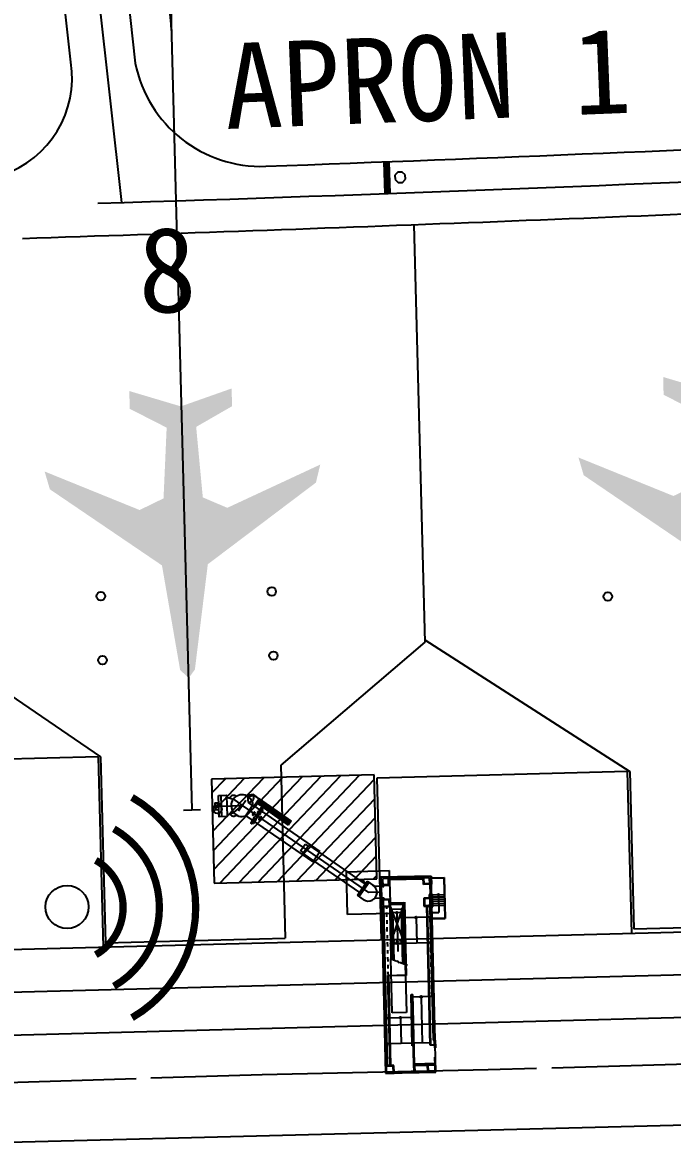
# Model space of a CAD drawing. Header units: millimetres. Extents: x 1358 to 1865, y 706 to 1003.
# Drawn here: x 1646.73 to 1665.3, y 808.61 to 840.71 of the extents above; entities that cross this region are included whole.
import ezdxf
from ezdxf.enums import TextEntityAlignment as Align

# ---------------------------------------------------------------- set-up
doc = ezdxf.new("R2010")
doc.units = ezdxf.units.MM
for name, pattern in [('DASHDOT2', [0.5, 0.25, -0.125, 0, -0.125]), ('HIDDEN', [9.525, 6.35, -3.175]), ('HIDDEN2', [4.7625, 3.175, -1.5875])]:
    doc.linetypes.add(name, pattern=pattern)
doc.layers.add('建築', color=7, linetype='Continuous')
doc.styles.add('E1', font='romans.shx', dxfattribs={"width": 0.8})
doc.styles.add('細明體', font='')
doc.styles.get('細明體').set_extended_font_data('細明體')

msp = doc.modelspace()

# ---------------------------------------------------------------- hatches: boundary and pattern name
at = {"layer": '建築', "ltscale": 1000}
for points in [[(1666.73, 822.377), (1666.487, 822.61), (1665.967, 825.597), (1662.764, 827.773), (1662.614, 828.281), (1665.329, 827.18), (1666.013, 827.513), (1666.102, 829.535), (1665.047, 830.073), (1665.035, 830.581), (1666.508, 830.143), (1667.957, 830.655), (1667.971, 830.147), (1666.944, 829.557), (1667.135, 827.541), (1667.835, 827.243), (1670.49, 828.48), (1670.367, 827.965), (1667.277, 825.63), (1666.909, 822.621)], [(1651.475, 821.975), (1651.232, 822.209), (1650.713, 825.196), (1647.509, 827.372), (1647.36, 827.88), (1650.074, 826.779), (1650.758, 827.112), (1650.847, 829.134), (1649.792, 829.672), (1649.78, 830.18), (1651.253, 829.741), (1652.703, 830.253), (1652.716, 829.746), (1651.69, 829.155), (1651.88, 827.14), (1652.58, 826.842), (1655.236, 828.078), (1655.112, 827.563), (1652.023, 825.229), (1651.654, 822.22)]]:
    msp.add_hatch(color=256, dxfattribs=at).paths.add_polyline_path(points)

# ---------------------------------------------------------------- linework, layer by layer
at = {"color": 1, "const_width": 0.207}
for points in [[(1649.857, 812.269, 0.578217), (1649.857, 818.566, 0.578217)], [(1649.339, 813.168, 0.578217), (1649.339, 817.667, 0.578217)], [(1648.822, 814.067, 0.578217), (1648.822, 816.768, -4.661737)]]:
    msp.add_lwpolyline(points, format="xyb", dxfattribs=at)
at = {"color": 1}
msp.add_circle((1648.001, 815.433), 0.616, dxfattribs=at)
at = {"layer": '建築', "ltscale": 1000}
for p, q in [((1641.448, 908.08, -0.309), (1649.557, 835.567, -0.309)), ((1649.353, 844.96, -0.309), (1649.95, 839.549, -0.309)), ((1648.11, 839.579, -0.309), (1647.526, 844.867, -0.309)), ((1650.978, 840.706, -0.309), (1651.57, 818.209, -0.309)), ((1657.049, 836.737, -0.309), (1657.083, 835.82, -0.309)), ((1657.066, 836.737, -0.309), (1657.091, 835.821, -0.309)), ((1657.078, 836.737, -0.309), (1657.103, 835.821, -0.309)), ((1657.091, 836.737, -0.309), (1657.115, 835.822, -0.309)), ((1657.103, 836.738, -0.309), (1657.127, 835.822, -0.309)), ((1657.115, 836.738, -0.309), (1657.139, 835.823, -0.309)), ((1657.127, 836.738, -0.309), (1657.152, 835.823, -0.309)), ((1657.139, 836.739, -0.309), (1657.164, 835.823, -0.309)), ((1657.152, 836.739, -0.309), (1657.176, 835.824, -0.309)), ((1657.164, 836.74, -0.309), (1657.188, 835.824, -0.309)), ((1657.176, 836.74, -0.309), (1657.2, 835.825, -0.309)), ((1657.188, 836.741, -0.309), (1657.213, 835.825, -0.309)), ((1657.2, 836.741, -0.309), (1657.225, 835.826, -0.309)), ((1657.2, 836.741, -0.309), (1657.225, 835.826, -0.309)), ((1657.455, 836.436, -0.309), (1657.371, 836.347, -0.309)), ((1657.455, 836.436, -0.309), (1657.371, 836.347, -0.309)), ((1657.371, 836.347, -0.309), (1657.374, 836.225, -0.309)), ((1657.371, 836.347, -0.309), (1657.374, 836.225, -0.309)), ((1657.374, 836.225, -0.309), (1657.463, 836.141, -0.309)), ((1657.374, 836.225, -0.309), (1657.463, 836.141, -0.309)), ((1657.577, 836.439, -0.309), (1657.455, 836.436, -0.309)), ((1657.577, 836.439, -0.309), (1657.455, 836.436, -0.309)), ((1657.666, 836.355, -0.309), (1657.577, 836.439, -0.309)), ((1657.666, 836.355, -0.309), (1657.577, 836.439, -0.309)), ((1657.585, 836.144, -0.309), (1657.669, 836.233, -0.309)), ((1657.585, 836.144, -0.309), (1657.669, 836.233, -0.309)), ((1657.669, 836.233, -0.309), (1657.666, 836.355, -0.309)), ((1657.669, 836.233, -0.309), (1657.666, 836.355, -0.309)), ((1657.463, 836.141, -0.309), (1657.585, 836.144, -0.309)), ((1657.463, 836.141, -0.309), (1657.585, 836.144, -0.309)), ((1657.908, 834.935, -0.309), (1658.222, 822.999, -0.309)), ((1658.22, 823.072, -0.309), (1664.082, 819.305, -0.309)), ((1658.222, 822.999, -0.309), (1654.105, 819.483, -0.309)), ((1644.676, 822.643, -0.309), (1648.961, 819.725, -0.309)), ((1648.888, 819.723, -0.309), (1645.113, 819.624, -0.309)), ((1648.888, 819.723, -0.309), (1649.031, 814.287, -0.309)), ((1648.961, 819.725, -0.309), (1649.101, 814.411, -0.309)), ((1656.775, 819.209, -0.309), (1652.13, 819.087, -0.309)), ((1654.105, 819.483, -0.309), (1654.235, 814.546, -0.309)), ((1656.853, 816.239, -0.309), (1656.775, 819.209, -0.309)), ((1664.008, 819.303, -0.309), (1656.851, 819.115, -0.309)), ((1664.008, 819.303, -0.309), (1664.13, 814.684, -0.309)), ((1664.082, 819.305, -0.309), (1664.2, 814.808, -0.309)), ((1652.13, 819.087, -0.309), (1652.208, 816.116, -0.309)), ((1656.851, 819.115, -0.309), (1656.972, 814.496, -0.309)), ((1651.326, 818.202, 2.141), (1651.814, 818.215, 2.141)), ((1630.525, 813.8, -0.309), (1719.397, 816.137, -0.309)), ((1652.208, 816.116, -0.309), (1656.853, 816.239, -0.309)), ((1638.132, 812.779, -0.309), (1719.429, 814.917, -0.309)), ((1664.2, 814.808, -0.309), (1669.645, 814.951, -0.309)), ((1649.101, 814.411, -0.309), (1654.235, 814.546, -0.309)), ((1612.819, 810.892, -0.309), (1719.079, 813.687, -0.309)), ((1667.836, 810.999, 1.662), (1661.856, 810.826, 1.662)), ((1653.572, 810.633, 1.662), (1650.397, 810.536, 1.662)), ((1660.036, 810.774, 1.662), (1653.572, 810.633, 1.662)), ((1661.413, 810.814, 1.662), (1660.036, 810.774, 1.662)), ((1649.973, 810.522, 1.662), (1644.519, 810.355, 1.662)), ((1642.187, 808.609, 3.228), (1676.868, 809.484, 3.228))]:
    msp.add_line(p, q, dxfattribs=at)
at = {"layer": '建築', "linetype": 'Continuous', "ltscale": 1000}
for p, q in [((1653.468, 816.149, -0.309), (1656.36, 819.198, -0.309)), ((1652.14, 818.692, -0.309), (1652.524, 819.097, -0.309)), ((1652.154, 818.144, -0.309), (1653.072, 819.112, -0.309)), ((1652.169, 817.596, -0.309), (1653.62, 819.126, -0.309)), ((1652.183, 817.048, -0.309), (1654.168, 819.141, -0.309)), ((1652.198, 816.5, -0.309), (1654.716, 819.155, -0.309)), ((1652.372, 816.121, -0.309), (1655.264, 819.169, -0.309)), ((1652.92, 816.135, -0.309), (1655.812, 819.184, -0.309)), ((1654.015, 816.164, -0.309), (1656.779, 819.076, -0.309)), ((1654.563, 816.178, -0.309), (1656.793, 818.528, -0.309)), ((1655.111, 816.193, -0.309), (1656.807, 817.98, -0.309)), ((1655.659, 816.207, -0.309), (1656.822, 817.432, -0.309)), ((1656.207, 816.222, -0.309), (1656.836, 816.885, -0.309)), ((1656.755, 816.236, -0.309), (1656.851, 816.337, -0.309))]:
    msp.add_line(p, q, dxfattribs=at)
at = {"layer": '建築', "linetype": 'HIDDEN'}
for p, q in [((1652.396, 818.621, 2.141), (1652.412, 818.01, 2.141)), ((1655.987, 816.44, 4.478), (1657.207, 816.472, 4.478)), ((1656.019, 815.219, 4.478), (1655.987, 816.44, 4.478)), ((1658.409, 816.316, 4.478), (1656.969, 816.282, 4.478)), ((1657.207, 816.472, 4.478), (1657.239, 815.251, 4.478)), ((1658.542, 810.715, 4.478), (1658.409, 816.316, 4.478)), ((1656.969, 816.282, 4.478), (1657.102, 810.68, 4.478)), ((1657.239, 815.251, 4.478), (1656.019, 815.219, 4.478)), ((1657.102, 810.68, 4.478), (1658.542, 810.715, 4.478))]:
    msp.add_line(p, q, dxfattribs=at)
at = {"layer": '建築'}
for p, q in [((1652.558, 818.573, 2.141), (1652.757, 818.512, 2.141)), ((1653.183, 818.625, 2.141), (1653.163, 818.597, 2.141)), ((1653.34, 818.626, 2.141), (1653.169, 818.592, 2.141)), ((1653.181, 818.418, 2.141), (1653.169, 818.592, 2.141)), ((1653.187, 818.618, 2.141), (1653.17, 818.593, 2.141)), ((1653.341, 818.618, 2.141), (1653.181, 818.586, 2.141)), ((1653.325, 818.65, 2.141), (1653.183, 818.625, 2.141)), ((1653.187, 818.618, 2.141), (1653.323, 818.641, 2.141)), ((1653.491, 818.523, 2.141), (1653.323, 818.641, 2.141)), ((1653.495, 818.529, 2.141), (1653.325, 818.65, 2.141)), ((1653.341, 818.618, 2.141), (1653.34, 818.626, 2.141)), ((1652.148, 818.309, 2.141), (1653.003, 818.331, 2.141)), ((1652.224, 818.408, 2.141), (1652.342, 818.412, 2.141)), ((1652.224, 818.408, 2.141), (1652.233, 818.213, 2.141)), ((1652.757, 818.512, 2.141), (1653.003, 818.331, 2.141)), ((1652.776, 818.141, 2.141), (1653.003, 818.331, 2.141)), ((1652.899, 818.18, 2.141), (1653.107, 818.482, 2.141)), ((1653.003, 818.331, 2.141), (1656.613, 815.846, 4.478)), ((1653.105, 818.038, 2.141), (1653.313, 818.34, 2.141)), ((1653.338, 818.307, 2.141), (1653.181, 818.418, 2.141)), ((1653.313, 818.34, 2.274), (1655.228, 817.022, 3.514)), ((1653.495, 818.529, 2.141), (1653.338, 818.307, 2.141)), ((1653.527, 818.497, 2.141), (1653.458, 818.399, 2.141)), ((1653.56, 818.474, 2.141), (1653.491, 818.376, 2.141)), ((1653.593, 818.451, 2.141), (1653.523, 818.352, 2.141)), ((1653.625, 818.428, 2.141), (1653.556, 818.329, 2.141)), ((1653.658, 818.404, 2.141), (1653.589, 818.306, 2.141)), ((1653.691, 818.381, 2.141), (1653.621, 818.283, 2.141)), ((1653.724, 818.358, 2.141), (1653.654, 818.26, 2.141)), ((1653.756, 818.335, 2.141), (1653.687, 818.237, 2.141)), ((1653.789, 818.312, 2.141), (1653.72, 818.214, 2.141)), ((1653.822, 818.289, 2.141), (1653.752, 818.19, 2.141)), ((1653.855, 818.265, 2.141), (1653.785, 818.167, 2.141)), ((1653.887, 818.242, 2.141), (1653.818, 818.144, 2.141)), ((1652.233, 818.213, 2.141), (1652.342, 818.216, 2.141)), ((1653.105, 818.038, 2.274), (1655.02, 816.72, 3.514)), ((1653.268, 817.919, 2.141), (1653.261, 817.909, 2.141)), ((1653.268, 817.919, 2.141), (1653.373, 817.845, 2.141)), ((1653.322, 818.107, 2.141), (1653.298, 818.074, 2.141)), ((1653.3, 818.063, 2.141), (1653.314, 818.054, 2.141)), ((1653.327, 817.976, 2.141), (1653.318, 817.963, 2.141)), ((1653.353, 817.928, 2.141), (1653.32, 817.951, 2.141)), ((1653.322, 818.107, 2.141), (1653.345, 818.14, 2.141)), ((1653.325, 818.056, 2.141), (1653.371, 818.121, 2.141)), ((1653.404, 817.932, 2.141), (1653.338, 817.978, 2.141)), ((1653.353, 817.928, 2.141), (1653.385, 817.905, 2.141)), ((1653.369, 818.133, 2.141), (1653.356, 818.142, 2.141)), ((1653.397, 817.907, 2.141), (1653.406, 817.92, 2.141)), ((1653.456, 818.159, 2.141), (1653.447, 818.146, 2.141)), ((1653.449, 818.135, 2.141), (1653.515, 818.089, 2.141)), ((1653.5, 818.138, 2.141), (1653.467, 818.161, 2.141)), ((1653.48, 818.221, 2.141), (1653.486, 818.229, 2.141)), ((1653.48, 818.221, 2.141), (1653.585, 818.148, 2.141)), ((1653.528, 818.011, 2.141), (1653.482, 817.945, 2.141)), ((1653.484, 817.934, 2.141), (1653.497, 817.925, 2.141)), ((1653.591, 818.155, 2.141), (1653.486, 818.229, 2.141)), ((1653.5, 818.138, 2.141), (1653.533, 818.115, 2.141)), ((1653.531, 817.959, 2.141), (1653.508, 817.927, 2.141)), ((1653.526, 818.091, 2.141), (1653.535, 818.104, 2.141)), ((1653.531, 817.959, 2.141), (1653.554, 817.992, 2.141)), ((1653.553, 818.003, 2.141), (1653.539, 818.013, 2.141)), ((1653.585, 818.148, 2.141), (1653.591, 818.155, 2.141)), ((1653.92, 818.219, 2.141), (1653.851, 818.121, 2.141)), ((1653.953, 818.196, 2.141), (1653.883, 818.098, 2.141)), ((1653.986, 818.173, 2.141), (1653.916, 818.075, 2.141)), ((1654.018, 818.15, 2.141), (1653.949, 818.051, 2.141)), ((1654.051, 818.127, 2.141), (1653.982, 818.028, 2.141)), ((1654.084, 818.103, 2.141), (1654.014, 818.005, 2.141)), ((1653.261, 817.909, 2.141), (1653.366, 817.835, 2.141)), ((1653.373, 817.845, 2.141), (1653.366, 817.835, 2.141)), ((1654.675, 817.037, 3.514), (1654.808, 817.23, 3.514)), ((1654.675, 817.037, 3.266), (1654.756, 816.982, 3.318)), ((1654.739, 816.958, 3.514), (1654.905, 817.199, 3.514)), ((1654.739, 816.958, 3.318), (1656.354, 815.846, 4.364)), ((1654.808, 817.23, 3.266), (1654.889, 817.175, 3.318)), ((1654.905, 817.199, 3.318), (1656.523, 816.086, 4.365)), ((1655.02, 816.72, 3.514), (1655.228, 817.022, 3.514)), ((1656.969, 816.282, 4.478), (1658.409, 816.316, 4.478)), ((1658.409, 816.316, 4.478), (1658.415, 816.085, 4.478)), ((1656.298, 815.767, 4.478), (1656.58, 816.167, 4.478)), ((1656.596, 816.156, 4.478), (1656.314, 815.756, 4.478)), ((1656.629, 816.133, 4.478), (1656.346, 815.733, 4.478)), ((1656.417, 816.197, 4.336), (1656.408, 816.183, 4.336)), ((1656.422, 816.174, 4.336), (1656.408, 816.183, 4.336)), ((1656.431, 816.189, 4.336), (1656.417, 816.197, 4.336)), ((1656.422, 816.174, 4.336), (1656.431, 816.189, 4.336)), ((1656.446, 816.153, 4.336), (1656.422, 816.174, 4.336)), ((1656.461, 816.177, 4.336), (1656.431, 816.189, 4.336)), ((1656.461, 816.177, 4.336), (1656.446, 816.153, 4.336)), ((1656.446, 816.153, 4.336), (1656.464, 816.143, 4.336)), ((1656.456, 816.129, 4.336), (1656.479, 816.167, 4.336)), ((1656.461, 816.177, 4.336), (1656.499, 816.154, 4.336)), ((1656.499, 816.154, 4.336), (1656.477, 816.117, 4.336)), ((1656.58, 816.167, 4.478), (1656.77, 816.033, 4.478)), ((1656.975, 816.026, 4.478), (1656.784, 816.021, 4.478)), ((1656.975, 816.02, 4.478), (1656.969, 816.282, 4.478)), ((1657.024, 816.021, 4.478), (1656.975, 816.02, 4.478)), ((1656.975, 816.02, 4.478), (1656.983, 815.69, 4.478)), ((1656.975, 816.02, 4.478), (1656.983, 815.69, 4.478)), ((1658.362, 816.267, 4.478), (1657.019, 816.235, 4.478)), ((1657.019, 816.235, 4.478), (1657.024, 816.021, 4.478)), ((1657.023, 816.071, 4.478), (1657.186, 816.075, 4.478)), ((1657.023, 816.052, 4.478), (1657.206, 816.056, 4.478)), ((1657.024, 816.041, 4.478), (1657.029, 816.041, 4.478)), ((1657.024, 816.021, 4.478), (1657.049, 816.022, 4.478)), ((1657.029, 816.041, 4.478), (1657.028, 816.052, 4.478)), ((1657.049, 816.022, 4.478), (1657.048, 816.052, 4.478)), ((1657.186, 816.075, 4.478), (1657.183, 816.239, 4.478)), ((1657.202, 816.234, 4.478), (1658.179, 816.257, 4.478)), ((1657.206, 816.056, 4.478), (1657.202, 816.239, 4.478)), ((1657.203, 816.215, 4.478), (1658.179, 816.238, 4.478)), ((1658.183, 816.079, 4.478), (1658.178, 816.262, 4.478)), ((1658.366, 816.083, 4.478), (1658.183, 816.079, 4.478)), ((1658.202, 816.099, 4.478), (1658.198, 816.263, 4.478)), ((1658.365, 816.103, 4.478), (1658.202, 816.099, 4.478)), ((1658.366, 816.083, 4.478), (1658.362, 816.267, 4.478)), ((1658.415, 816.085, 4.478), (1658.366, 816.083, 4.478)), ((1658.366, 816.083, 4.478), (1658.373, 815.791, 4.478)), ((1658.41, 816.268, 4.478), (1658.776, 816.276, 4.478)), ((1658.411, 816.255, 4.478), (1658.765, 816.264, 4.478)), ((1658.765, 816.264, 4.478), (1658.792, 815.117, 4.478)), ((1658.776, 816.276, 4.478), (1658.804, 815.105, 4.478)), ((1656.472, 815.645, 4.478), (1656.298, 815.767, 4.478)), ((1656.979, 815.855, 4.478), (1656.613, 815.846, 4.478)), ((1656.984, 815.684, 4.478), (1656.793, 815.679, 4.478)), ((1656.983, 815.69, 4.478), (1657.032, 815.692, 4.478)), ((1656.989, 815.428, 4.478), (1656.983, 815.69, 4.478)), ((1657.032, 815.692, 4.478), (1657.037, 815.478, 4.478)), ((1657.032, 815.692, 4.478), (1657.056, 815.692, 4.478)), ((1657.032, 815.672, 4.478), (1657.037, 815.672, 4.478)), ((1657.033, 815.661, 4.478), (1657.216, 815.665, 4.478)), ((1657.037, 815.672, 4.478), (1657.038, 815.661, 4.478)), ((1657.056, 815.692, 4.478), (1657.057, 815.662, 4.478)), ((1657.216, 815.665, 4.478), (1657.221, 815.433, 4.478)), ((1658.375, 815.693, 4.478), (1658.192, 815.689, 4.478)), ((1658.192, 815.689, 4.478), (1658.198, 815.457, 4.478)), ((1658.376, 815.673, 4.478), (1658.212, 815.67, 4.478)), ((1658.212, 815.67, 4.478), (1658.217, 815.477, 4.478)), ((1658.373, 815.791, 4.478), (1658.348, 815.79, 4.478)), ((1658.348, 815.79, 4.478), (1658.351, 815.692, 4.478)), ((1658.373, 815.771, 4.478), (1658.368, 815.771, 4.478)), ((1658.368, 815.771, 4.478), (1658.37, 815.693, 4.478)), ((1658.373, 815.791, 4.478), (1658.422, 815.792, 4.478)), ((1658.379, 815.51, 4.478), (1658.373, 815.791, 4.478)), ((1658.422, 815.792, 4.478), (1658.429, 815.462, 4.478)), ((1658.446, 815.792, 4.478), (1658.434, 815.792, 4.478)), ((1658.434, 815.792, 4.478), (1658.442, 815.45, 4.478)), ((1658.454, 815.438, 4.478), (1658.446, 815.792, 4.478)), ((1658.446, 815.78, 4.478), (1658.776, 815.788, 4.478)), ((1658.448, 815.719, 4.478), (1658.777, 815.727, 4.478)), ((1658.449, 815.658, 4.478), (1658.779, 815.666, 4.478)), ((1658.611, 815.784, 4.478), (1658.623, 815.278, 4.478)), ((1657.05, 815.429, 4.478), (1656.989, 815.428, 4.478)), ((1657.05, 815.429, 4.478), (1656.989, 815.428, 4.478)), ((1656.989, 815.428, 4.478), (1657.05, 815.429, 4.478)), ((1656.989, 815.428, 4.478), (1657.096, 810.949, 4.478)), ((1656.99, 815.413, 4.478), (1657.051, 815.415, 4.478)), ((1657.033, 815.642, 4.478), (1657.197, 815.645, 4.478)), ((1657.037, 815.478, 4.478), (1657.049, 815.478, 4.478)), ((1657.049, 815.478, 4.478), (1657.05, 815.429, 4.478)), ((1657.201, 815.453, 4.478), (1657.05, 815.449, 4.478)), ((1657.221, 815.433, 4.478), (1657.05, 815.429, 4.478)), ((1657.157, 810.95, 4.478), (1657.05, 815.429, 4.478)), ((1657.197, 815.645, 4.478), (1657.201, 815.453, 4.478)), ((1657.241, 815.495, 4.478), (1657.22, 815.495, 4.478)), ((1657.246, 815.268, 4.478), (1657.241, 815.495, 4.478)), ((1657.263, 815.364, 4.478), (1657.244, 815.364, 4.478)), ((1657.263, 815.364, 4.478), (1657.244, 815.364, 4.478)), ((1657.297, 813.932, 4.478), (1657.262, 815.393, 4.478)), ((1657.283, 815.393, 4.478), (1657.262, 815.393, 4.478)), ((1657.283, 815.393, 4.478), (1657.262, 815.393, 4.478)), ((1657.283, 815.393, 4.478), (1657.318, 813.924, 4.478)), ((1657.565, 815.371, 4.478), (1657.284, 815.365, 4.478)), ((1657.564, 815.4, 4.478), (1657.585, 815.401, 4.478)), ((1657.564, 815.4, 4.478), (1657.602, 813.821, 4.478)), ((1657.623, 813.812, 4.478), (1657.585, 815.401, 4.478)), ((1657.605, 815.372, 4.478), (1657.586, 815.372, 4.478)), ((1657.607, 815.277, 4.478), (1657.602, 815.504, 4.478)), ((1657.602, 815.504, 4.478), (1657.623, 815.504, 4.478)), ((1657.633, 815.565, 4.478), (1657.645, 815.566, 4.478)), ((1657.683, 813.491, 4.478), (1657.633, 815.565, 4.478)), ((1657.645, 815.566, 4.478), (1657.695, 813.479, 4.478)), ((1658.198, 815.457, 4.478), (1658.368, 815.461, 4.478)), ((1658.217, 815.477, 4.478), (1658.368, 815.48, 4.478)), ((1658.378, 811.48, 4.478), (1658.283, 815.459, 4.478)), ((1658.283, 815.459, 4.478), (1658.295, 815.459, 4.478)), ((1658.295, 815.459, 4.478), (1658.389, 811.493, 4.478)), ((1658.368, 815.461, 4.478), (1658.367, 815.51, 4.478)), ((1658.367, 815.51, 4.478), (1658.379, 815.51, 4.478)), ((1658.429, 815.462, 4.478), (1658.368, 815.461, 4.478)), ((1658.429, 815.462, 4.478), (1658.368, 815.461, 4.478)), ((1658.429, 815.462, 4.478), (1658.368, 815.461, 4.478)), ((1658.368, 815.461, 4.478), (1658.459, 811.629, 4.478)), ((1658.43, 815.448, 4.478), (1658.369, 815.446, 4.478)), ((1658.425, 815.657, 4.478), (1658.437, 815.658, 4.478)), ((1658.426, 815.596, 4.478), (1658.438, 815.597, 4.478)), ((1658.428, 815.535, 4.478), (1658.44, 815.536, 4.478)), ((1658.429, 815.474, 4.478), (1658.441, 815.475, 4.478)), ((1658.52, 811.63, 4.478), (1658.429, 815.462, 4.478)), ((1658.442, 815.45, 4.478), (1658.43, 815.45, 4.478)), ((1658.43, 815.438, 4.478), (1658.454, 815.438, 4.478)), ((1658.451, 815.597, 4.478), (1658.78, 815.605, 4.478)), ((1658.452, 815.536, 4.478), (1658.782, 815.544, 4.478)), ((1658.454, 815.475, 4.478), (1658.783, 815.483, 4.478)), ((1656.995, 815.189, 4.478), (1657.056, 815.191, 4.478)), ((1656.995, 815.175, 4.478), (1657.056, 815.176, 4.478)), ((1657.265, 815.268, 4.478), (1657.225, 815.268, 4.478)), ((1657.225, 815.268, 4.478), (1657.257, 813.947, 4.478)), ((1657.24, 815.268, 4.478), (1657.271, 813.942, 4.478)), ((1657.567, 815.273, 4.478), (1657.286, 815.267, 4.478)), ((1657.286, 815.267, 4.478), (1657.304, 815.259, 4.478)), ((1657.304, 815.259, 4.478), (1657.336, 813.917, 4.478)), ((1657.427, 815.269, 4.478), (1657.453, 814.162, 4.478)), ((1657.567, 815.273, 4.478), (1657.549, 815.265, 4.478)), ((1657.549, 815.265, 4.478), (1657.583, 813.828, 4.478)), ((1657.628, 815.277, 4.478), (1657.588, 815.276, 4.478)), ((1657.613, 815.277, 4.478), (1657.648, 813.802, 4.478)), ((1657.613, 815.277, 4.478), (1657.648, 813.802, 4.478)), ((1657.663, 813.796, 4.478), (1657.628, 815.277, 4.478)), ((1657.632, 815.126, 4.478), (1657.644, 815.126, 4.478)), ((1658.291, 815.141, 4.478), (1657.656, 815.126, 4.478)), ((1657.973, 815.134, 4.478), (1657.991, 814.402, 4.478)), ((1658.376, 815.143, 4.478), (1658.303, 815.142, 4.478)), ((1658.435, 815.224, 4.478), (1658.374, 815.222, 4.478)), ((1658.435, 815.209, 4.478), (1658.374, 815.208, 4.478)), ((1658.434, 815.273, 4.478), (1658.623, 815.278, 4.478)), ((1658.434, 815.273, 4.478), (1658.623, 815.278, 4.478)), ((1658.792, 815.117, 4.478), (1658.438, 815.108, 4.478)), ((1658.438, 815.096, 4.478), (1658.804, 815.105, 4.478)), ((1657.001, 814.951, 4.478), (1657.062, 814.952, 4.478)), ((1657.001, 814.936, 4.478), (1657.062, 814.938, 4.478)), ((1657.006, 814.712, 4.478), (1657.067, 814.714, 4.478)), ((1658.441, 814.985, 4.478), (1658.38, 814.984, 4.478)), ((1658.441, 814.97, 4.478), (1658.38, 814.969, 4.478)), ((1658.446, 814.746, 4.478), (1658.385, 814.745, 4.478)), ((1658.447, 814.732, 4.478), (1658.386, 814.73, 4.478)), ((1657.007, 814.698, 4.478), (1657.068, 814.699, 4.478)), ((1657.012, 814.474, 4.478), (1657.073, 814.475, 4.478)), ((1657.012, 814.459, 4.478), (1657.073, 814.46, 4.478)), ((1657.649, 814.393, 4.478), (1657.661, 814.394, 4.478)), ((1658.308, 814.409, 4.478), (1657.673, 814.394, 4.478)), ((1658.393, 814.411, 4.478), (1658.32, 814.409, 4.478)), ((1658.452, 814.508, 4.478), (1658.391, 814.506, 4.478)), ((1658.452, 814.493, 4.478), (1658.391, 814.492, 4.478)), ((1657.018, 814.235, 4.478), (1657.079, 814.236, 4.478)), ((1657.018, 814.22, 4.478), (1657.079, 814.222, 4.478)), ((1658.458, 814.269, 4.478), (1658.397, 814.268, 4.478)), ((1658.458, 814.255, 4.478), (1658.397, 814.253, 4.478)), ((1657.023, 813.996, 4.478), (1657.084, 813.998, 4.478)), ((1657.024, 813.982, 4.478), (1657.085, 813.983, 4.478)), ((1657.029, 813.758, 4.478), (1657.09, 813.759, 4.478)), ((1657.029, 813.743, 4.478), (1657.09, 813.745, 4.478)), ((1657.232, 813.957, 4.478), (1657.421, 813.884, 4.478)), ((1657.421, 813.884, 4.478), (1657.429, 813.905, 4.478)), ((1657.429, 813.905, 4.478), (1657.49, 813.834, 4.478)), ((1657.49, 813.834, 4.478), (1657.501, 813.86, 4.478)), ((1657.501, 813.86, 4.478), (1657.725, 813.772, 4.478)), ((1658.463, 814.031, 4.478), (1658.402, 814.029, 4.478)), ((1658.464, 814.016, 4.478), (1658.403, 814.015, 4.478)), ((1658.469, 813.792, 4.478), (1658.408, 813.791, 4.478)), ((1658.469, 813.777, 4.478), (1658.408, 813.776, 4.478)), ((1657.035, 813.519, 4.478), (1657.096, 813.521, 4.478)), ((1657.035, 813.505, 4.478), (1657.096, 813.506, 4.478)), ((1657.17, 813.478, 4.478), (1657.683, 813.491, 4.478)), ((1657.231, 810.903, 4.478), (1657.17, 813.478, 4.478)), ((1657.695, 813.479, 4.478), (1657.182, 813.467, 4.478)), ((1657.182, 813.467, 4.478), (1657.243, 810.904, 4.478)), ((1658.475, 813.553, 4.478), (1658.414, 813.552, 4.478)), ((1658.475, 813.539, 4.478), (1658.414, 813.537, 4.478)), ((1657.04, 813.281, 4.478), (1657.101, 813.282, 4.478)), ((1657.041, 813.266, 4.478), (1657.102, 813.267, 4.478)), ((1658.48, 813.315, 4.478), (1658.419, 813.313, 4.478)), ((1658.481, 813.3, 4.478), (1658.42, 813.299, 4.478)), ((1657.046, 813.042, 4.478), (1657.107, 813.043, 4.478)), ((1657.046, 813.027, 4.478), (1657.107, 813.029, 4.478)), ((1657.052, 812.803, 4.478), (1657.113, 812.805, 4.478)), ((1657.052, 812.789, 4.478), (1657.113, 812.79, 4.478)), ((1657.83, 812.932, 4.478), (1657.879, 812.934, 4.478)), ((1657.865, 811.468, 4.478), (1657.83, 812.932, 4.478)), ((1657.867, 812.921, 4.478), (1657.843, 812.921, 4.478)), ((1657.843, 812.921, 4.478), (1657.877, 811.468, 4.478)), ((1657.868, 812.86, 4.478), (1657.856, 812.86, 4.478)), ((1657.856, 812.86, 4.478), (1657.902, 810.919, 4.478)), ((1657.914, 810.932, 4.478), (1657.867, 812.921, 4.478)), ((1657.926, 810.944, 4.478), (1657.879, 812.934, 4.478)), ((1658.357, 812.872, 4.478), (1657.881, 812.86, 4.478)), ((1658.119, 812.866, 4.478), (1658.15, 811.548, 4.478)), ((1658.43, 812.873, 4.478), (1658.369, 812.872, 4.478)), ((1658.486, 813.076, 4.478), (1658.425, 813.075, 4.478)), ((1658.486, 813.062, 4.478), (1658.425, 813.06, 4.478)), ((1658.492, 812.838, 4.478), (1658.431, 812.836, 4.478)), ((1658.492, 812.823, 4.478), (1658.431, 812.822, 4.478)), ((1657.057, 812.565, 4.478), (1657.118, 812.566, 4.478)), ((1657.058, 812.55, 4.478), (1657.119, 812.552, 4.478)), ((1658.497, 812.599, 4.478), (1658.436, 812.598, 4.478)), ((1658.498, 812.584, 4.478), (1658.437, 812.583, 4.478)), ((1657.063, 812.326, 4.478), (1657.124, 812.328, 4.478)), ((1657.063, 812.312, 4.478), (1657.124, 812.313, 4.478)), ((1657.199, 812.258, 4.478), (1657.126, 812.256, 4.478)), ((1657.846, 812.273, 4.478), (1657.211, 812.258, 4.478)), ((1657.528, 812.266, 4.478), (1657.546, 811.534, 4.478)), ((1657.87, 812.274, 4.478), (1657.858, 812.274, 4.478)), ((1658.503, 812.36, 4.478), (1658.442, 812.359, 4.478)), ((1658.503, 812.346, 4.478), (1658.442, 812.344, 4.478)), ((1657.069, 812.088, 4.478), (1657.13, 812.089, 4.478)), ((1657.069, 812.073, 4.478), (1657.13, 812.074, 4.478)), ((1657.074, 811.849, 4.478), (1657.135, 811.851, 4.478)), ((1657.075, 811.834, 4.478), (1657.136, 811.836, 4.478)), ((1658.509, 812.122, 4.478), (1658.448, 812.12, 4.478)), ((1658.509, 812.107, 4.478), (1658.448, 812.106, 4.478)), ((1658.514, 811.883, 4.478), (1658.453, 811.882, 4.478)), ((1658.515, 811.869, 4.478), (1658.454, 811.867, 4.478)), ((1657.08, 811.61, 4.478), (1657.141, 811.612, 4.478)), ((1657.08, 811.596, 4.478), (1657.141, 811.597, 4.478)), ((1657.216, 811.526, 4.478), (1657.143, 811.524, 4.478)), ((1657.863, 811.541, 4.478), (1657.229, 811.526, 4.478)), ((1657.888, 811.542, 4.478), (1657.875, 811.541, 4.478)), ((1657.9, 811.542, 4.478), (1657.888, 811.542, 4.478)), ((1658.376, 811.553, 4.478), (1657.912, 811.542, 4.478)), ((1658.389, 811.493, 4.478), (1658.494, 811.495, 4.478)), ((1658.52, 811.645, 4.478), (1658.459, 811.643, 4.478)), ((1658.459, 811.629, 4.478), (1658.52, 811.63, 4.478)), ((1658.52, 811.63, 4.478), (1658.459, 811.629, 4.478)), ((1658.491, 811.629, 4.478), (1658.496, 811.406, 4.478)), ((1658.52, 811.63, 4.478), (1658.522, 811.581, 4.478)), ((1658.52, 811.63, 4.478), (1658.522, 811.581, 4.478)), ((1658.52, 811.63, 4.478), (1658.526, 811.407, 4.478)), ((1657.085, 811.395, 4.478), (1657.146, 811.396, 4.478)), ((1657.085, 811.38, 4.478), (1657.147, 811.382, 4.478)), ((1657.09, 811.179, 4.478), (1657.151, 811.181, 4.478)), ((1657.877, 811.468, 4.478), (1657.865, 811.468, 4.478)), ((1658.495, 811.483, 4.478), (1658.378, 811.48, 4.478)), ((1658.526, 811.407, 4.478), (1658.496, 811.406, 4.478)), ((1657.091, 811.165, 4.478), (1657.152, 811.166, 4.478)), ((1657.095, 810.964, 4.478), (1657.156, 810.965, 4.478)), ((1657.157, 810.95, 4.478), (1657.096, 810.949, 4.478)), ((1657.096, 810.949, 4.478), (1657.157, 810.95, 4.478)), ((1657.096, 810.949, 4.478), (1657.157, 810.95, 4.478)), ((1657.096, 810.949, 4.478), (1657.102, 810.68, 4.478)), ((1657.097, 810.888, 4.478), (1657.096, 810.949, 4.478)), ((1657.322, 810.886, 4.478), (1657.117, 810.881, 4.478)), ((1657.117, 810.881, 4.478), (1657.121, 810.7, 4.478)), ((1657.158, 810.902, 4.478), (1657.157, 810.95, 4.478)), ((1657.341, 810.906, 4.478), (1657.158, 810.902, 4.478)), ((1657.182, 810.902, 4.478), (1657.17, 810.902, 4.478)), ((1657.326, 810.705, 4.478), (1657.322, 810.886, 4.478)), ((1657.346, 810.686, 4.478), (1657.341, 810.906, 4.478)), ((1658.293, 810.929, 4.478), (1657.902, 810.919, 4.478)), ((1658.293, 810.929, 4.478), (1657.902, 810.919, 4.478)), ((1657.902, 810.919, 4.478), (1657.907, 810.729, 4.478)), ((1658.507, 810.946, 4.478), (1657.914, 810.932, 4.478)), ((1658.507, 810.958, 4.478), (1657.926, 810.944, 4.478)), ((1658.294, 810.899, 4.478), (1657.932, 810.891, 4.478)), ((1657.932, 810.891, 4.478), (1657.936, 810.73, 4.478)), ((1658.508, 810.934, 4.478), (1658.293, 810.929, 4.478)), ((1658.293, 810.929, 4.478), (1658.298, 810.709, 4.478)), ((1658.508, 810.914, 4.478), (1658.313, 810.91, 4.478)), ((1658.313, 810.91, 4.478), (1658.317, 810.729, 4.478)), ((1658.532, 811.138, 4.478), (1658.503, 811.137, 4.478)), ((1658.503, 811.137, 4.478), (1658.508, 810.904, 4.478)), ((1658.522, 810.734, 4.478), (1658.518, 810.905, 4.478)), ((1658.542, 810.715, 4.478), (1658.538, 810.905, 4.478)), ((1657.102, 810.68, 4.478), (1657.346, 810.686, 4.478)), ((1657.121, 810.7, 4.478), (1657.326, 810.705, 4.478)), ((1657.907, 810.729, 4.478), (1657.834, 810.727, 4.478)), ((1657.834, 810.727, 4.478), (1657.834, 810.698, 4.478)), ((1657.834, 810.698, 4.478), (1658.298, 810.709, 4.478)), ((1657.936, 810.73, 4.478), (1658.297, 810.738, 4.478)), ((1658.298, 810.709, 4.478), (1658.542, 810.715, 4.478)), ((1658.317, 810.729, 4.478), (1658.522, 810.734, 4.478))]:
    msp.add_line(p, q, dxfattribs=at)
at = {"layer": '建築', "linetype": 'DASHDOT2', "ltscale": 0.5}
for p, q in [((1657.158, 810.902, 4.478), (1657.05, 815.429, 4.478)), ((1657.243, 810.904, 4.478), (1657.136, 815.431, 4.478)), ((1658.344, 812.871, 4.478), (1658.283, 815.459, 4.478)), ((1658.43, 812.873, 4.478), (1658.368, 815.461, 4.478))]:
    msp.add_line(p, q, dxfattribs=at)
at = {"layer": '建築', "linetype": 'HIDDEN2'}
for p, q in [((1657.218, 815.556, 4.478), (1657.621, 815.565, 4.478)), ((1657.219, 815.507, 4.478), (1657.218, 815.556, 4.478)), ((1657.622, 815.516, 4.478), (1657.219, 815.507, 4.478)), ((1657.623, 815.504, 4.478), (1657.22, 815.495, 4.478)), ((1657.22, 815.495, 4.478), (1657.246, 814.384, 4.478)), ((1657.649, 814.393, 4.478), (1657.22, 815.495, 4.478)), ((1657.246, 814.384, 4.478), (1657.623, 815.504, 4.478)), ((1657.621, 815.565, 4.478), (1657.622, 815.516, 4.478)), ((1657.649, 814.393, 4.478), (1657.623, 815.504, 4.478)), ((1657.246, 814.384, 4.478), (1657.649, 814.393, 4.478)), ((1657.293, 812.407, 4.478), (1657.257, 813.947, 4.478)), ((1657.663, 813.796, 4.478), (1657.696, 812.416, 4.478)), ((1657.696, 812.416, 4.478), (1657.293, 812.407, 4.478))]:
    msp.add_line(p, q, dxfattribs=at)
at = {"layer": '建築', "elevation": 2.141}
for points in [[(1652.331, 818.619), (1652.557, 818.625), (1652.573, 818.015), (1652.347, 818.009)], [(1653.413, 818.043), (1653.423, 818.056), (1653.449, 818.037), (1653.43, 818.011), (1653.404, 818.029)]]:
    msp.add_lwpolyline(points, close=True, dxfattribs=at)
for points in [[(1653.514, 818.213), (1653.312, 818.355)], [(1654.324, 817.776), (1653.416, 818.418)], [(1653.421, 818.425), (1654.328, 817.783)], [(1654.398, 817.881), (1653.491, 818.523)], [(1653.495, 818.529), (1654.403, 817.888)], [(1653.601, 818.226), (1653.549, 818.263), (1653.512, 818.211)], [(1652.571, 818.053), (1652.776, 818.141)], [(1653.294, 817.901), (1653.507, 818.203)], [(1653.559, 818.166), (1653.346, 817.864)], [(1653.57, 818.209), (1653.544, 818.228)], [(1653.565, 818.174), (1653.601, 818.226)], [(1654.116, 818.08), (1654.047, 817.982)], [(1654.149, 818.057), (1654.08, 817.959)], [(1654.182, 818.034), (1654.112, 817.936)], [(1654.215, 818.011), (1654.145, 817.913)], [(1654.247, 817.988), (1654.178, 817.889)], [(1654.28, 817.964), (1654.211, 817.866)], [(1654.313, 817.941), (1654.243, 817.843)], [(1654.346, 817.918), (1654.276, 817.82)], [(1653.303, 817.801), (1653.25, 817.838), (1653.287, 817.891)], [(1653.308, 817.837), (1653.282, 817.855)], [(1653.34, 817.854), (1653.303, 817.801)], [(1654.378, 817.895), (1654.309, 817.797)], [(1654.328, 817.783), (1654.324, 817.776)], [(1654.398, 817.881), (1654.328, 817.783)], [(1654.403, 817.888), (1654.398, 817.881)]]:
    msp.add_lwpolyline(points, dxfattribs=at)
at = {"layer": '建築', "ltscale": 1000}
for centre in [(1648.967, 824.319, -0.309), (1653.848, 824.448, -0.309), (1663.451, 824.31, -0.309), (1653.896, 822.617, -0.309), (1649.015, 822.489, -0.309), (1652.302, 818.228, -0.309)]:
    msp.add_circle(centre, 0.122, dxfattribs=at)
for centre, radius, start, end in [((1643.416, 840.204, -0.309), 7.573, 2.1079, 47.0977), ((1658.3, 840.899, -0.309), 7.325, 137.75, 181.5067), ((1645.218, 839.131, -0.309), 2.927, 288.6205, 8.8152), ((1653.542, 840.263, -0.309), 3.662, 191.2502, 272.1478), ((1568.266, 3150.298, -0.309), 2315.27, 272.114198, 272.591689), ((1597.858, 2463.116, -0.309), 1628.37, 271.795523, 272.644881), ((1583.516, 2800.202, -0.309), 1966.674, 271.841865, 272.609087)]:
    msp.add_arc(centre, radius, start, end, dxfattribs=at)
at = {"layer": '建築'}
for centre, radius, start, end in [((1652.757, 818.512, 2.141), 0.108, 46.1579, 162.9123), ((1653.003, 818.331, 2.141), 0.311, 1.5909, 289.3124), ((1653.169, 818.592, 2.141), 0.174, 273.8941, 8.5693), ((1652.762, 818.135, 2.141), 0.108, 203.1283, 319.1819), ((1653.305, 818.07, 2.141), 0.00802, 144.8885, 234.8885), ((1653.318, 818.06, 2.141), 0.00802, 234.8885, 324.8885), ((1653.324, 817.958, 2.141), 0.00802, 144.8885, 234.8885), ((1653.334, 817.971, 2.141), 0.00802, 54.8885, 144.8885), ((1653.351, 818.135, 2.141), 0.00802, 54.8885, 144.8885), ((1653.364, 818.126, 2.141), 0.00802, 324.8885, 54.8885), ((1653.399, 817.925, 2.141), 0.00802, 324.8885, 54.8885), ((1653.454, 818.142, 2.141), 0.00802, 144.8885, 234.8885), ((1653.463, 818.155, 2.141), 0.00802, 54.8885, 144.8885), ((1653.489, 817.941, 2.141), 0.00802, 144.8885, 234.8885), ((1653.502, 817.931, 2.141), 0.00802, 234.8885, 324.8885), ((1653.519, 818.095, 2.141), 0.00802, 234.8885, 324.8885), ((1653.535, 818.006, 2.141), 0.00802, 54.8885, 144.8885), ((1653.528, 818.109, 2.141), 0.00802, 324.8885, 54.8885), ((1653.548, 817.997, 2.141), 0.00802, 324.8885, 54.8885), ((1653.39, 817.912, 2.141), 0.00802, 234.8885, 324.8885), ((1656.613, 815.846, 4.478), 0.245, 234.877, 59.6121)]:
    msp.add_arc(centre, radius, start, end, dxfattribs=at)
for centre, major_axis, start_param, end_param in [((1658.611, 815.784, 4.478), (-0.0173, 0.0173), 3.950736, 10.233921), ((1657.427, 815.269, 4.478), (-0.0173, 0.0173), 3.950736, 10.233921), ((1657.973, 815.134, 4.478), (-0.0173, 0.0173), 3.950736, 10.233921), ((1658.119, 812.866, 4.478), (0.0173, 0.0173), 5.521532229144869, 11.80471753632446), ((1657.528, 812.266, 4.478), (0.0173, 0.0173), 5.521532229211576, 11.80471753639116)]:
    msp.add_ellipse(centre, major_axis=major_axis, ratio=1, start_param=start_param, end_param=end_param, dxfattribs=at)

# ---------------------------------------------------------------- texts
at = {"layer": '建築', "style": '細明體'}
msp.add_text('APRON 1', height=2.4416, rotation=2.3023, dxfattribs=at).set_placement((1652.538, 837.669, 0.148))
at = {"layer": '建築', "ltscale": 1000, "style": '細明體'}
msp.add_text('8', height=2.442, rotation=1.6271, dxfattribs=at).set_placement((1650.063, 832.406, 0.605))
at = {"layer": '建築', "style": 'E1', "oblique": 0, "width": 0.8}
msp.add_text('EL.9', height=0.0977, rotation=1.3605, dxfattribs=at).set_placement((1657.447, 814.418, 4.478), align=Align.CENTER)

doc.saveas('drawing.dxf')
